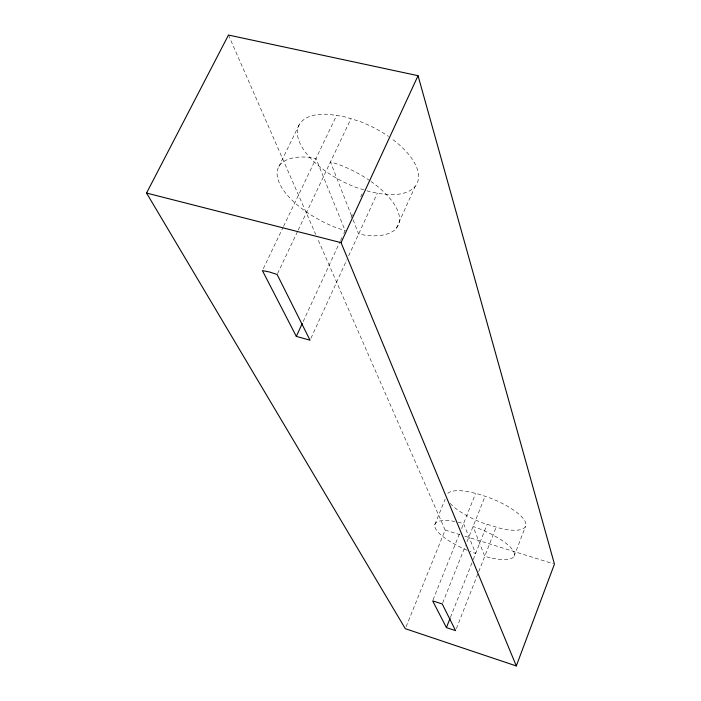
<?xml version="1.0" encoding="UTF-8"?>
<svg xmlns="http://www.w3.org/2000/svg" width="701" height="701" viewBox="0 0 701 701"><rect width="100%" height="100%" fill="white"/><g stroke="black" fill="none" stroke-linecap="round" stroke-linejoin="round"><path stroke-width="0.53" stroke-dasharray="3.5 2.63" d="M514.105 556.13L525.54 526.407M456.395 628.613L478.345 572.603M478.739 571.587L496.089 527.301M450.428 617.441L472.86 560.572M473.254 559.556L487.064 524.523M442.646 603L465.455 545.615M467.059 541.593L485.066 496.273M433.043 599.854L459.549 533.601M461.565 528.58L475.62 493.425M406.124 626.685L445.144 530.061L317.509 238.463M434.83 524.55L445.144 499.217M396.372 228.281L415.194 186.317M310.964 338.233L346.846 259.817M348.66 255.847L377.366 193.125M303.156 321.557L340.116 241.486M340.572 240.496L341.939 237.525M343.762 233.573L345.137 230.611L315.985 158.505L307.643 157.19A66.551 29.53 25.9 0 0 278.989 182.207A66.551 29.53 25.9 0 0 336.804 227.939L345.137 230.611M351.096 217.687L352.472 214.708M360.726 196.823L362.102 193.844M277.596 273.521L297.715 231.067M298.179 230.077L350.938 118.741M263.331 268.623L283.073 227.334M283.546 226.344L336.568 115.472M278.902 166.479L299.309 124.568M458.016 522.105L463.571 523.559L475.655 553.457L470.126 551.485M445.144 530.061L459.716 534.6M464.921 536.221L553.404 563.77M363.933 189.866L355.67 187.272A65.824 31.028 26.2 0 1 299.012 140.945A65.824 31.028 26.2 0 1 328.261 114.281L343.516 116.471L359.876 121.466A65.824 31.028 26.2 0 1 388.512 136.441M366.895 190.795L370.838 192.039L385.235 194.431A65.824 31.028 26.2 0 0 418.479 178.256A65.824 31.028 26.2 0 0 390.965 138.176M228.473 35.05L315.757 234.458M351.508 215.742L330.46 161.949L339.477 164.761A66.551 29.53 25.9 0 1 370.189 180.911M353.094 219.807L358.649 234.011L366.562 235.44A66.551 29.53 25.9 0 0 399.491 220.596A66.551 29.53 25.9 0 0 371.013 181.489M450.191 503.397A42.375 13.004 21.7 0 0 481.561 522.587L501.425 528.694A42.375 13.004 21.7 0 0 525.566 522.517A42.375 13.004 21.7 0 0 490.866 498.297L480.246 494.591L470.091 492.032A42.375 13.004 21.7 0 0 446.791 495.16M467.111 550.25A42.682 12.276 21.8 0 1 435.225 527.949A42.682 12.276 21.8 0 1 454.861 521.491M490.078 557.759L484.724 556.314L473.061 526.486L478.888 528.545A42.682 12.276 21.8 0 1 514.052 552.423A42.682 12.276 21.8 0 1 490.078 557.759"/><path stroke-width="1.05" d="M516.313 665.95L554.447 564.095L418.041 75.69L228.473 35.05L146.553 193.055L405.309 628.692L516.313 665.95L341.045 242.642L418.041 75.69M446.423 627.597L432.648 600.862L442.252 604.008L455.597 630.646L446.423 627.597L450.033 618.457M296.313 336.384L262.393 270.595L269.464 271.988L277.123 274.503L310.052 340.213L296.313 336.384L302.245 323.538M146.553 193.055L341.045 242.642"/></g></svg>
